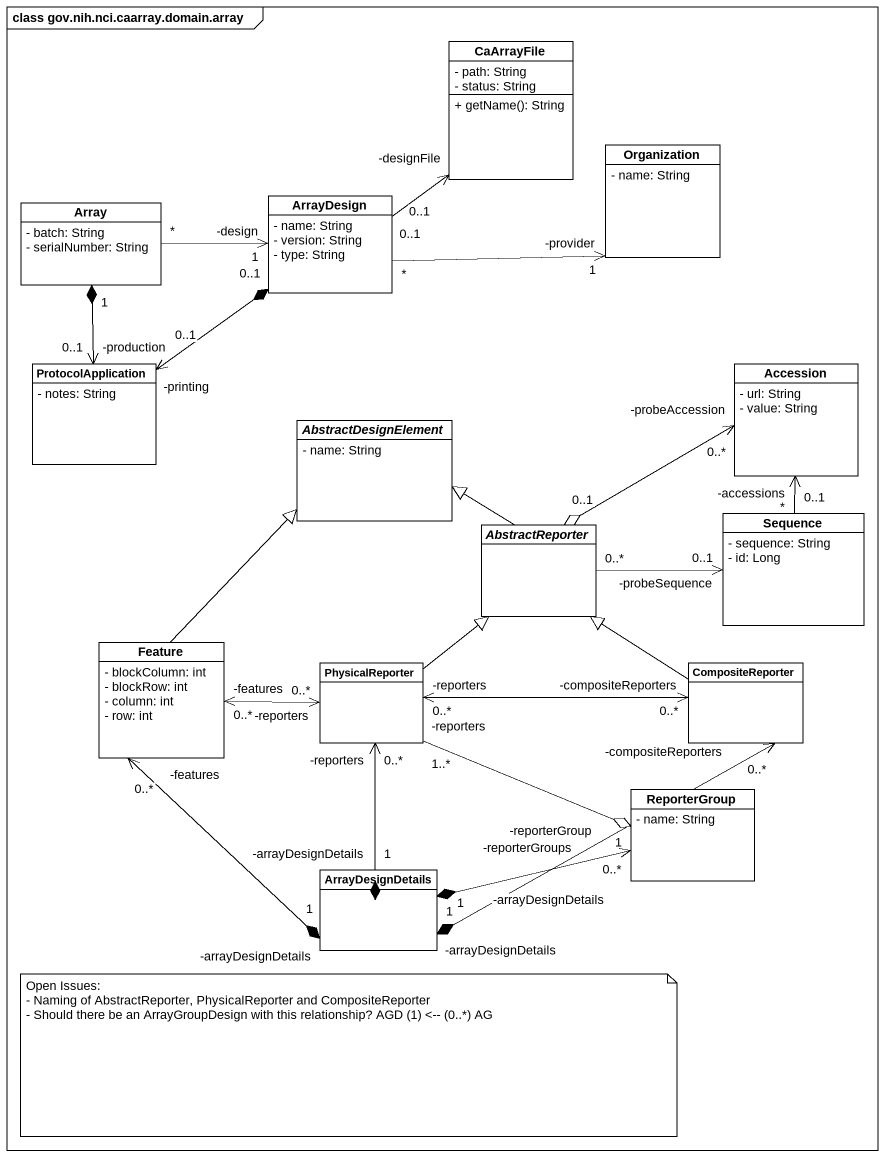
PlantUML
@startuml
mainframe class gov.nih.nci.caarray.domain.array
hide circle
hide empty members
skinparam classAttributeIconSize 0
class CaArrayFile {
  - path: String
  - status: String
  + getName(): String
}
class Organization {
  - name: String
}
class ArrayDesign {
  - name: String
  - version: String
  - type: String
}
class Array {
  - batch: String
  - serialNumber: String
}
class ProtocolApplication {
  - notes: String
}
class Accession {
  - url: String
  - value: String
}
abstract class AbstractDesignElement {
  - name: String
}
abstract class AbstractReporter
class Sequence {
  - sequence: String
  - id: Long
}
class Feature {
  - blockColumn: int
  - blockRow: int
  - column: int
  - row: int
}
class PhysicalReporter
class CompositeReporter
class ReporterGroup {
  - name: String
}
class ArrayDesignDetails
ArrayDesign "0..1" -up-> "-designFile\n0..1" CaArrayFile
ArrayDesign "*" -right-> "-provider\n1" Organization
ArrayDesign "0..1" *--> "-printing\n0..1" ProtocolApplication
Array "*" -right-> "-design\n1" ArrayDesign
Array "1" *--> "-production\n0..1" ProtocolApplication
AbstractReporter "0..1" o-right-> "-probeAccession\n0..*" Accession
AbstractReporter -up-|> AbstractDesignElement
AbstractReporter "0..*" -right-> "-probeSequence\n0..1" Sequence
Sequence "0..1" -up-> "-accessions\n*" Accession
Feature -up-|> AbstractDesignElement
Feature "-features\n0..*" <-right-> "-reporters\n0..*" PhysicalReporter
PhysicalReporter -up-|> AbstractReporter
PhysicalReporter "-reporters\n0..*" <-right-> "-compositeReporters\n0..*" CompositeReporter
PhysicalReporter "-reporters\n1..*" -right-o "-reporterGroup\n1" ReporterGroup
CompositeReporter -up-|> AbstractReporter
ArrayDesignDetails "-arrayDesignDetails\n1" *-up-> "-features\n0..*" Feature
ArrayDesignDetails "-arrayDesignDetails\n1" *-up-> "-reporters\n0..*" PhysicalReporter
ArrayDesignDetails "-arrayDesignDetails\n1" *-right-> "-compositeReporters\n0..*" CompositeReporter
ArrayDesignDetails "-arrayDesignDetails\n1" *-right-> "-reporterGroups\n0..*" ReporterGroup
note as N1
  Open Issues:
  - Naming of AbstractReporter, PhysicalReporter and CompositeReporter
  - Should there be an ArrayGroupDesign with this relationship? AGD (1) <-- (0..*) AG
end note
@enduml
